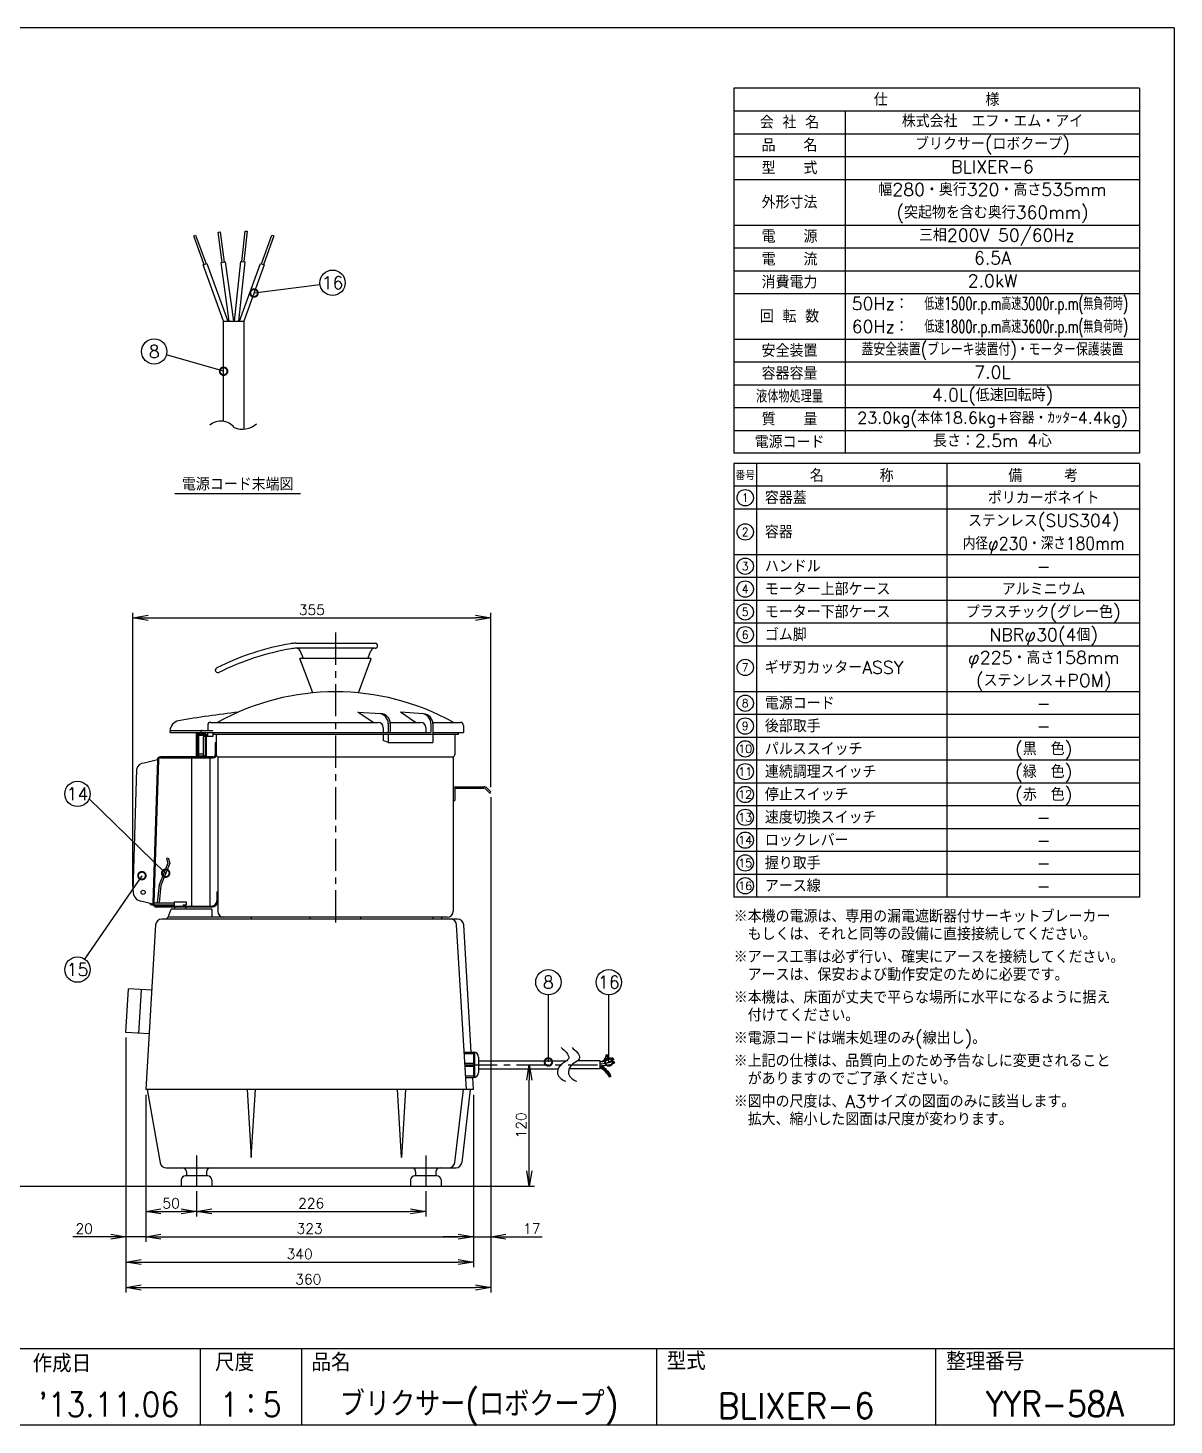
# Model space of a CAD drawing. Extents: x 115 to 2025, y 0 to 1377.
# Drawn here: x 895 to 2025, y 0 to 1377 of the extents above; entities that cross this region are included whole.
import ezdxf
from ezdxf.enums import TextEntityAlignment as Align

# ---------------------------------------------------------------- set-up
doc = ezdxf.new("R2010")
doc.units = 0
doc.header["$PDMODE"] = 3
doc.linetypes.add('CENTER', pattern=[50.8, 31.75, -6.35, 6.35, -6.35])
doc.layers.get('0').update_dxf_attribs({"linetype": 'CONTINUOUS'})
doc.layers.get('DEFPOINTS').update_dxf_attribs({"linetype": 'CONTINUOUS'})
for name, color, linetype in [('DANMEN', 7, 'CONTINUOUS'), ('SIYOU', 7, 'CONTINUOUS'), ('SUNPOU', 7, 'CONTINUOUS'), ('WAKU', 7, 'CONTINUOUS')]:
    doc.layers.add(name, color=color, linetype=linetype)
doc.styles.get("Standard").update_dxf_attribs({"font": 'romans.shx', "bigfont": 'extfont.shx'})
doc.dimstyles.get("Standard").update_dxf_attribs({"dimscale": 5, "dimtxt": 2, "dimasz": 3, "dimexe": 1, "dimexo": 1, "dimgap": 0.6, "dimtad": 3, "dimdec": 0, "dimzin": 0, "dimdsep": 46, "dimtxsty": 'STANDARD', "dimblk1": 'OPEN', "dimblk2": 'OPEN', "dimsah": 1, "dimcen": 1.5, "dimadec": 0, "dimazin": 0, "dimtfac": 1, "dimtdec": 0, "dimtmove": 0, "dimatfit": 0, "dimldrblk": 'DOTSMALL', "dimfxl": 1, "dimtvp": 1, "dimtolj": 1, "dimtzin": 0, "dimarcsym": 0})

# ---------------------------------------------------------------- blocks, each defined once
blk = doc.blocks.new('_DotSmall')
at = {"color": 0, "linetype": 'ByBlock', "const_width": 0.5}
blk.add_lwpolyline([(-0.0625, 0, 1), (0.0625, 0, 1)], format="xyb", close=True, dxfattribs=at)
blk = doc.blocks.new('_OPEN')
at = {"color": 0, "linetype": 'ByBlock'}
for p, q in [((-1, 0.167), (0, 0)), ((0, 0), (-1, -0.167)), ((0, 0), (-1, 0))]:
    blk.add_line(p, q, dxfattribs=at)
blk = doc.blocks.new('*D6')
at = {"layer": 'DEFPOINTS', "color": 0}
for p in [(1011.5, 330.3), (1061.5, 235.3), (1061.5, 210.3)]:
    blk.add_point(p, dxfattribs=at)
at = {"layer": 'SUNPOU', "color": 0, "lineweight": -2}
for p, q in [((1011.5, 325.3), (1011.5, 205.3)), ((1061.5, 230.3), (1061.5, 205.3)), ((1026.5, 210.3), (1046.5, 210.3))]:
    blk.add_line(p, q, dxfattribs=at)
at = {"layer": 'SUNPOU', "color": 0, "lineweight": -2, "xscale": 15, "yscale": 15, "zscale": 15, "rotation": 180}
blk.add_blockref('_OPEN', (1011.5, 210.3), dxfattribs=at)
at = {"layer": 'SUNPOU', "color": 0, "lineweight": -2, "xscale": 15, "yscale": 15, "zscale": 15}
blk.add_blockref('_OPEN', (1061.5, 210.3), dxfattribs=at)
at = {"layer": 'SUNPOU', "color": 0, "insert": (1036.5, 218.3), "char_height": 10, "attachment_point": 5}
blk.add_mtext('\\A1;50', dxfattribs=at)
blk = doc.blocks.new('*D7')
at = {"layer": 'DEFPOINTS', "color": 0}
for p in [(1061.5, 235.3), (1287.5, 235.3), (1287.5, 210.3)]:
    blk.add_point(p, dxfattribs=at)
at = {"layer": 'SUNPOU', "color": 0, "lineweight": -2}
for p, q in [((1061.5, 230.3), (1061.5, 205.3)), ((1287.5, 230.3), (1287.5, 205.3)), ((1076.5, 210.3), (1272.5, 210.3))]:
    blk.add_line(p, q, dxfattribs=at)
at = {"layer": 'SUNPOU', "color": 0, "lineweight": -2, "xscale": 15, "yscale": 15, "zscale": 15, "rotation": 180}
blk.add_blockref('_OPEN', (1061.5, 210.3), dxfattribs=at)
at = {"layer": 'SUNPOU', "color": 0, "lineweight": -2, "xscale": 15, "yscale": 15, "zscale": 15}
blk.add_blockref('_OPEN', (1287.5, 210.3), dxfattribs=at)
at = {"layer": 'SUNPOU', "color": 0, "insert": (1174.5, 218.3), "char_height": 10, "attachment_point": 5}
blk.add_mtext('\\A1;226', dxfattribs=at)
blk = doc.blocks.new('*D8')
at = {"layer": 'DEFPOINTS', "color": 0}
for p in [(991.9, 386.6), (1011.5, 330.3), (1011.5, 185.3)]:
    blk.add_point(p, dxfattribs=at)
at = {"layer": 'SUNPOU', "color": 0, "lineweight": -2}
for p, q in [((991.9, 381.6), (991.9, 180.3)), ((1011.5, 325.3), (1011.5, 180.3)), ((976.9, 185.3), (939.7, 185.3)), ((1011.5, 185.3), (991.9, 185.3)), ((1026.5, 185.3), (1041.5, 185.3))]:
    blk.add_line(p, q, dxfattribs=at)
at = {"layer": 'SUNPOU', "color": 0, "lineweight": -2, "xscale": 15, "yscale": 15, "zscale": 15}
blk.add_blockref('_OPEN', (991.9, 185.3), dxfattribs=at)
at = {"layer": 'SUNPOU', "color": 0, "lineweight": -2, "xscale": 15, "yscale": 15, "zscale": 15, "rotation": 180}
blk.add_blockref('_OPEN', (1011.5, 185.3), dxfattribs=at)
at = {"layer": 'SUNPOU', "color": 0, "insert": (950.8, 193.3), "char_height": 10, "attachment_point": 5}
blk.add_mtext('\\A1;20', dxfattribs=at)
blk = doc.blocks.new('*D9')
at = {"layer": 'DEFPOINTS', "color": 0}
for p in [(1011.5, 330.3), (1334.5, 330.3), (1334.5, 185.3)]:
    blk.add_point(p, dxfattribs=at)
at = {"layer": 'SUNPOU', "color": 0, "lineweight": -2}
for p, q in [((1011.5, 325.3), (1011.5, 180.3)), ((1334.5, 325.3), (1334.5, 180.3)), ((1026.5, 185.3), (1319.5, 185.3))]:
    blk.add_line(p, q, dxfattribs=at)
at = {"layer": 'SUNPOU', "color": 0, "lineweight": -2, "xscale": 15, "yscale": 15, "zscale": 15, "rotation": 180}
blk.add_blockref('_OPEN', (1011.5, 185.3), dxfattribs=at)
at = {"layer": 'SUNPOU', "color": 0, "lineweight": -2, "xscale": 15, "yscale": 15, "zscale": 15}
blk.add_blockref('_OPEN', (1334.5, 185.3), dxfattribs=at)
at = {"layer": 'SUNPOU', "color": 0, "insert": (1173, 193.3), "char_height": 10, "attachment_point": 5}
blk.add_mtext('\\A1;323', dxfattribs=at)
blk = doc.blocks.new('*D10')
at = {"layer": 'DEFPOINTS', "color": 0}
for p in [(1351.5, 623.5), (1334.5, 330.3), (1351.5, 185.3)]:
    blk.add_point(p, dxfattribs=at)
at = {"layer": 'SUNPOU', "color": 0, "lineweight": -2}
for p, q in [((1351.5, 618.5), (1351.5, 180.3)), ((1334.5, 325.3), (1334.5, 180.3)), ((1319.5, 185.3), (1304.5, 185.3)), ((1334.5, 185.3), (1351.5, 185.3)), ((1366.5, 185.3), (1402.3, 185.3))]:
    blk.add_line(p, q, dxfattribs=at)
at = {"layer": 'SUNPOU', "color": 0, "lineweight": -2, "xscale": 15, "yscale": 15, "zscale": 15}
blk.add_blockref('_OPEN', (1334.5, 185.3), dxfattribs=at)
at = {"layer": 'SUNPOU', "color": 0, "lineweight": -2, "xscale": 15, "yscale": 15, "zscale": 15, "rotation": 180}
blk.add_blockref('_OPEN', (1351.5, 185.3), dxfattribs=at)
at = {"layer": 'SUNPOU', "color": 0, "insert": (1391.9, 193.3), "char_height": 10, "attachment_point": 5}
blk.add_mtext('\\A1;17', dxfattribs=at)
blk = doc.blocks.new('*D11')
at = {"layer": 'DEFPOINTS', "color": 0}
for p in [(991.9, 386.6), (1334.5, 330.3), (1334.5, 160.3)]:
    blk.add_point(p, dxfattribs=at)
at = {"layer": 'SUNPOU', "color": 0, "lineweight": -2}
for p, q in [((991.9, 381.6), (991.9, 155.3)), ((1334.5, 325.3), (1334.5, 155.3)), ((1006.9, 160.3), (1319.5, 160.3))]:
    blk.add_line(p, q, dxfattribs=at)
at = {"layer": 'SUNPOU', "color": 0, "lineweight": -2, "xscale": 15, "yscale": 15, "zscale": 15, "rotation": 180}
blk.add_blockref('_OPEN', (991.9, 160.3), dxfattribs=at)
at = {"layer": 'SUNPOU', "color": 0, "lineweight": -2, "xscale": 15, "yscale": 15, "zscale": 15}
blk.add_blockref('_OPEN', (1334.5, 160.3), dxfattribs=at)
at = {"layer": 'SUNPOU', "color": 0, "insert": (1163.2, 168.3), "char_height": 10, "attachment_point": 5}
blk.add_mtext('\\A1;340', dxfattribs=at)
blk = doc.blocks.new('*D19')
at = {"layer": 'DEFPOINTS', "color": 0}
for p in [(1389.5, 354.8), (1389.5, 354.8), (1302.5, 235.3)]:
    blk.add_point(p, dxfattribs=at)
at = {"layer": 'SUNPOU', "color": 0, "lineweight": -2}
for p, q in [((1389.5, 250.3), (1389.5, 339.8)), ((1307.5, 235.3), (1394.5, 235.3))]:
    blk.add_line(p, q, dxfattribs=at)
at = {"layer": 'SUNPOU', "color": 0, "lineweight": -2, "xscale": 15, "yscale": 15, "zscale": 15}
for p, rotation in [((1389.5, 354.8), 90), ((1389.5, 235.3), 270)]:
    blk.add_blockref('_OPEN', p, dxfattribs=dict(at, rotation=rotation))
at = {"layer": 'SUNPOU', "color": 0, "insert": (1381.5, 295.1), "char_height": 10, "attachment_point": 5, "rotation": 90}
blk.add_mtext('\\A1;120', dxfattribs=at)
blk = doc.blocks.new('*D20')
at = {"layer": 'DEFPOINTS', "color": 0}
for p in [(1351.5, 623.5), (991.9, 386.6), (1351.5, 135.3)]:
    blk.add_point(p, dxfattribs=at)
at = {"layer": 'SUNPOU', "color": 0, "lineweight": -2}
for p, q in [((1351.5, 618.5), (1351.5, 130.3)), ((991.9, 381.6), (991.9, 130.3)), ((1006.9, 135.3), (1336.5, 135.3))]:
    blk.add_line(p, q, dxfattribs=at)
at = {"layer": 'SUNPOU', "color": 0, "lineweight": -2, "xscale": 15, "yscale": 15, "zscale": 15, "rotation": 180}
blk.add_blockref('_OPEN', (991.9, 135.3), dxfattribs=at)
at = {"layer": 'SUNPOU', "color": 0, "lineweight": -2, "xscale": 15, "yscale": 15, "zscale": 15}
blk.add_blockref('_OPEN', (1351.5, 135.3), dxfattribs=at)
at = {"layer": 'SUNPOU', "color": 0, "insert": (1171.7, 143.3), "char_height": 10, "attachment_point": 5}
blk.add_mtext('\\A1;360', dxfattribs=at)
blk = doc.blocks.new('*D24')
at = {"layer": 'DEFPOINTS', "color": 0}
for p in [(1351.5, 795.3), (1351.5, 623.5), (998.9, 525.7)]:
    blk.add_point(p, dxfattribs=at)
at = {"layer": 'SUNPOU', "color": 0, "lineweight": -2}
for p, q in [((998.9, 530.7), (998.9, 800.3)), ((1351.5, 628.5), (1351.5, 800.3)), ((1013.9, 795.3), (1336.5, 795.3))]:
    blk.add_line(p, q, dxfattribs=at)
at = {"layer": 'SUNPOU', "color": 0, "lineweight": -2, "xscale": 15, "yscale": 15, "zscale": 15, "rotation": 180}
blk.add_blockref('_OPEN', (998.9, 795.3), dxfattribs=at)
at = {"layer": 'SUNPOU', "color": 0, "lineweight": -2, "xscale": 15, "yscale": 15, "zscale": 15}
blk.add_blockref('_OPEN', (1351.5, 795.3), dxfattribs=at)
at = {"layer": 'SUNPOU', "color": 0, "insert": (1175.2, 803.3), "char_height": 10, "attachment_point": 5}
blk.add_mtext('\\A1;355', dxfattribs=at)

msp = doc.modelspace()

# ---------------------------------------------------------------- linework, layer by layer
at = {"color": 2, "linetype": 'CENTER'}
for p, q in [((1198.5, 780.8), (1198.5, 492.8)), ((1326.2, 354.8), (1456.7, 354.8)), ((1061.5, 265.3), (1061.5, 235.3)), ((1287.5, 265.3), (1287.5, 235.3))]:
    msp.add_line(p, q, dxfattribs=at)
at = {"color": 2}
for p, q in [((1159.5, 770.3), (1237.5, 770.3)), ((1237.5, 765.3), (1159.5, 765.3)), ((1166.8, 755.3), (1163.6, 762.9)), ((1230.3, 755.3), (1233.4, 762.9)), ((1176, 721.3), (1163.5, 755.3)), ((1233.5, 755.3), (1163.5, 755.3)), ((1221, 721.3), (1233.5, 755.3)), ((1220.5, 702.3), (1243.2, 700.9)), ((1235.5, 692.3), (1220.5, 702.3)), ((1285.2, 700.8), (1262.5, 702.3)), ((1277.5, 692.3), (1262.5, 702.3)), ((1072.5, 689.3), (1072.5, 684.3)), ((1075.5, 692.3), (1240.5, 692.3)), ((1250.5, 691.1), (1250.5, 682.3)), ((1252.4, 692.3), (1282.5, 692.3)), ((1252.5, 691), (1252.5, 682.3)), ((1292.5, 691), (1292.5, 682.3)), ((1294.4, 692.3), (1321.5, 692.3)), ((1294.5, 690.8), (1294.5, 672.3)), ((1324.5, 689.3), (1324.5, 682.3)), ((1035.5, 684.3), (1077.5, 684.3)), ((1035.5, 682.3), (1035.5, 684)), ((1035.5, 682.3), (1292.5, 682.3)), ((1061, 681.3), (1061, 658.3)), ((1061, 681.3), (1070, 681.3)), ((1062, 680.3), (1062, 659.3)), ((1062, 680.3), (1072.5, 680.3)), ((1063.5, 680.3), (1063.5, 659.3)), ((1072.5, 679.3), (1063.5, 679.3)), ((1077.5, 678.3), (1068, 678.3)), ((1068, 678.3), (1068, 659.3)), ((1070, 681.3), (1070, 680.3)), ((1070, 678.3), (1070, 659.3)), ((1071, 678.3), (1071, 658.3)), ((1072.5, 679.3), (1072.5, 682.3)), ((1077.5, 682.3), (1077.5, 678.3)), ((1319.5, 680.3), (1077.5, 680.3)), ((1081, 680.3), (1081, 660.3)), ((1245.5, 687.3), (1245.5, 682.3)), ((1245.5, 680.3), (1245.5, 674.3)), ((1250.5, 680.3), (1250.5, 672.3)), ((1287.5, 687.3), (1287.5, 682.3)), ((1294.5, 682.3), (1324.5, 682.3)), ((1316, 680.3), (1316, 660.3)), ((1319.5, 682.3), (1319.5, 680.3)), ((1063.5, 661.3), (1068, 661.3)), ((1080, 672.3), (1081, 672.3)), ((1080, 672.3), (1080, 660.3)), ((1250.5, 672.3), (1245.5, 674.3)), ((1250.5, 672.3), (1294.5, 672.3)), ((1022.9, 655.3), (1009.9, 652.1)), ((1022.9, 655.5), (1018.4, 514.5)), ((1023.9, 655.4), (1019.4, 514.5)), ((1078, 658.3), (1025.9, 658.3)), ((1025.9, 657.3), (1078, 657.3)), ((1056.5, 657.3), (1056.5, 511.3)), ((1062, 659.3), (1070, 659.3)), ((1074.5, 657.3), (1074.5, 511.3)), ((1082.5, 658.3), (1082.5, 506.3)), ((1083, 658.3), (1314, 658.3)), ((1314.5, 658.3), (1314.5, 506.3)), ((1002.3, 645.9), (998.9, 526.2)), ((1314.5, 628.8), (1344.7, 628.8)), ((1316, 627.3), (1344.7, 627.3)), ((1316, 627.3), (1316, 615.3)), ((1350.3, 623), (1346.8, 626.5)), ((1351.3, 624.1), (1347.9, 627.5)), ((1314.5, 615.3), (1316, 615.3)), ((1033.2, 553.6), (1024.6, 532.1)), ((1035.3, 553.5), (1026.5, 531.6)), ((1031.8, 558), (1033.7, 558.7)), ((1031.8, 558), (1033.2, 553.6)), ((1033.7, 558.7), (1035.3, 553.5)), ((1024.6, 532.1), (1022.7, 514.3)), ((1026.5, 531.6), (1024.7, 514.3)), ((1081.5, 525.3), (1081.5, 516.3)), ((1081.5, 525.3), (1082.5, 525.3)), ((1018.6, 513), (1006.5, 516)), ((1017.4, 512.3), (1019, 512.3)), ((1019.4, 514.3), (1039.4, 514.3)), ((1020.2, 512.3), (1039.4, 512.3)), ((1022.4, 511.3), (1076.5, 511.3)), ((1076.5, 510.3), (1022.4, 510.3)), ((1039.4, 515.3), (1039.4, 512.3)), ((1039.4, 515.3), (1051.4, 515.3)), ((1039.4, 512.3), (1039.6, 511.3)), ((1039.8, 510.3), (1040.2, 508.3)), ((1048.4, 512.3), (1048.4, 511.3)), ((1048.4, 512.3), (1051.4, 512.3)), ((1050.9, 510.3), (1050.5, 508.3)), ((1051.4, 515.3), (1051.4, 512.3)), ((1318.9, 498.3), (1027.2, 498.3)), ((1031.5, 498.3), (1033.5, 500.3)), ((1033.5, 500.3), (1036.5, 508.3)), ((1308.5, 500.3), (1033.5, 500.3)), ((1076.5, 508.3), (1036.5, 508.3)), ((1076.5, 508.3), (1076.5, 500.3)), ((1115.5, 500.3), (1115.5, 498.3)), ((1173.5, 498.3), (1173.5, 500.3)), ((1223.5, 498.3), (1223.5, 500.3)), ((1294.5, 500.3), (1294.5, 498.3)), ((1303, 500.3), (1303, 498.3)), ((1021.2, 492.7), (1011.5, 330.3)), ((1327.5, 330.3), (1317.9, 492.7)), ((1332.3, 367.3), (1324.9, 492.7)), ((991.9, 386.6), (994.4, 429.5)), ((1017.4, 428.2), (994.4, 429.5)), ((1004.8, 385.8), (1007.4, 428.8)), ((1014.8, 385.2), (991.9, 386.6)), ((1325.4, 367.3), (1334.5, 367.3)), ((1325.5, 365.8), (1334.5, 365.8)), ((1334.5, 367.3), (1334.5, 342.3)), ((1335.5, 367.2), (1335.5, 342.4)), ((1339.5, 362.3), (1339.5, 347.3)), ((1339.5, 358.8), (1426.2, 358.8)), ((1459.2, 358.8), (1437, 358.8)), ((1459.2, 350.8), (1459.2, 358.8)), ((1465, 363.1), (1467, 362.8)), ((1471.4, 359.4), (1470.3, 361.1)), ((1326.1, 356.3), (1334.5, 356.3)), ((1326.3, 353.3), (1334.5, 353.3)), ((1339.5, 350.8), (1417.9, 350.8)), ((1459.2, 350.8), (1428.7, 350.8)), ((1461, 350.8), (1459.2, 352.6)), ((1468.6, 344.5), (1459.3, 353.8)), ((1469.2, 345.2), (1461.7, 352.8)), ((1467.8, 344), (1467.3, 344.5)), ((1469.4, 345), (1467.6, 344)), ((1472, 355.9), (1471.4, 357.8)), ((1326.9, 343.8), (1334.5, 343.8)), ((1326.9, 342.3), (1334.5, 342.3)), ((1334.5, 330.3), (1333.8, 342.3)), ((1334.5, 330.5), (1334.5, 330.3)), ((1334.5, 330.3), (1011.5, 330.3)), ((1013, 330.3), (1025.7, 258.3)), ((1111.5, 330.3), (1115.5, 263.3)), ((1115.5, 263.3), (1119.5, 330.3)), ((1263.5, 263.3), (1259.5, 330.3)), ((1267.5, 330.3), (1263.5, 263.3)), ((1316.1, 258.6), (1324.5, 330.3)), ((1323.2, 258.6), (1331.5, 330.3)), ((1031.6, 253.3), (1317.2, 253.3)), ((1051.5, 249.3), (1051.5, 245.3)), ((1071.5, 249.3), (1071.5, 245.3)), ((1277.5, 249.3), (1277.5, 245.3)), ((1297.5, 249.3), (1297.5, 245.3)), ((1046.5, 241.3), (1046.5, 235.3)), ((1046.5, 235.3), (1076.5, 235.3)), ((1072.5, 245.3), (1050.5, 245.3)), ((1076.5, 241.3), (1076.5, 235.3)), ((1272.5, 241.3), (1272.5, 235.3)), ((1272.5, 235.3), (1302.5, 235.3)), ((1298.5, 245.3), (1276.5, 245.3)), ((1302.5, 241.3), (1302.5, 235.3))]:
    msp.add_line(p, q, dxfattribs=at)
msp.add_circle((1008.9, 524.8), 2, dxfattribs=at)
for centre, radius, start, end in [((1198.5, 511.4), 262.2, 99.6784, 116.5296), ((1198.5, 511.4), 257.2, 99.7846, 116.5296), ((1159.5, 740.3), 30, 90, 99.6784), ((1159.9, 735.3), 30, 90, 99.7846), ((1160, 761.3), 4, 22.5791, 90), ((1237.1, 761.3), 4, 90, 157.4209), ((1237.5, 767.8), 2.5, 270, 90), ((1082.5, 743.8), 2.5, 116.5296, 296.5296), ((1198.5, 483.1), 239.3, 60.9997, 119.0003), ((1198.5, -172.6), 880.1, 96.2464, 100.1272), ((1045.5, 684), 10, 100.1272, 180), ((1075.5, 689.3), 3, 90, 180), ((1240.5, 687.3), 5, 0, 90), ((1240.5, 691.1), 10, 0, 86.4237), ((1242.5, 690.9), 10, 0, 86.4237), ((1282.5, 687.3), 5, 0, 90), ((1282.5, 691), 10, 0, 86.1859), ((1284.5, 690.8), 10, 0, 86.1859), ((1321.5, 689.3), 3, 0, 90), ((1067.5, 682.3), 2, 90, 180), ((1009.4, 645.1), 7.08, 85.4786, 173.6934), ((1025.9, 655.3), 3, 90, 177.5319), ((1025.9, 655.3), 2, 90, 177.5319), ((1078, 660.3), 2, 270, 0), ((1078, 660.3), 3, 270, 0), ((1083, 660.3), 2, 180, 270), ((1314, 660.3), 2, 270, 0), ((1344.7, 624.3), 4.5, 45, 90), ((1344.7, 624.3), 3, 45, 90), ((1350.8, 623.5), 0.75, 225, 45), ((1008.9, 525.7), 10, 177.5319, 256.025), ((1017.4, 514.3), 2, 195.76, 270), ((1022.4, 514.3), 4, 177.5319, 270), ((1022.4, 514.3), 3, 177.5319, 270), ((1076.5, 516.3), 5, 270, 0), ((1076.5, 516.3), 6, 270, 0), ((1027.2, 492.3), 6, 90, 176.5936), ((1088.5, 506.3), 6, 180, 270), ((1308.5, 506.3), 6, 270, 0), ((1311.9, 492.3), 6, 3.4064, 90), ((1318.9, 492.3), 6, 3.4064, 90), ((1334.5, 362.3), 5, 0, 90), ((1459.2, 363.7), 5.88, 270.5533, 353.678), ((1459.2, 378.2), 20.4, 270, 302.786), ((1459.2, 378.2), 22.4, 270, 302.786), ((1459.2, 363.7), 6.02, 353.678, 9.5511), ((1459.2, 363.7), 7.88, 321.0176, 353.678), ((1459.2, 363.7), 6.45, 353.678, 9.5511), ((1459.2, 363.7), 6.88, 353.678, 9.5511), ((1459.2, 363.7), 7.31, 353.678, 9.5511), ((1459.2, 363.7), 7.75, 353.678, 9.5511), ((1459.2, 378.2), 20.5, 302.786, 308.3211), ((1459.2, 378.2), 21, 302.786, 308.3211), ((1459.2, 378.2), 21.4, 302.786, 308.3211), ((1459.2, 378.2), 21.8, 302.786, 308.3211), ((1459.2, 378.2), 22.3, 302.786, 308.3211), ((1459.2, 393.7), 38, 288.7146, 291.8246), ((1334.5, 347.3), 5, 270, 0), ((1459.2, 393.7), 37.8, 270, 288.7146), ((1459.2, 393.7), 39.8, 270, 288.7146), ((1450.1, 333.6), 20.4, 30.5256, 63.3116), ((1450.1, 333.6), 22.4, 30.5256, 64.5667), ((1450.1, 333.6), 21.4, 24.9904, 30.5256), ((1450.1, 333.6), 21.8, 24.9904, 30.5256), ((1450.1, 333.6), 22.3, 24.9904, 30.5256), ((1459.2, 393.7), 38.4, 288.7146, 291.8246), ((1459.2, 393.7), 38.8, 288.7146, 291.8246), ((1459.2, 393.7), 39.3, 288.7146, 291.8246), ((1459.2, 393.7), 39.7, 288.7146, 291.8246), ((1450.1, 333.6), 20.5, 24.9904, 30.5256), ((1450.1, 333.6), 21, 24.9904, 30.5256), ((1031.6, 259.3), 6, 189.9443, 270), ((1047.5, 249.3), 4, 0, 90), ((1075.5, 249.3), 4, 90, 180), ((1273.5, 249.3), 4, 0, 90), ((1301.5, 249.3), 4, 90, 180), ((1310.1, 259.3), 6, 270, 353.3333), ((1317.2, 259.3), 6, 270, 353.3333), ((1050.5, 241.3), 4, 90, 180), ((1072.5, 241.3), 4, 0, 90), ((1276.5, 241.3), 4, 90, 180), ((1298.5, 241.3), 4, 0, 90)]:
    msp.add_arc(centre, radius, start, end, dxfattribs=at)
for points in [[(1420.8, 371.8), (1424.1, 369), (1433.3, 360.8), (1419.3, 355.9), (1415.2, 344.5), (1422.1, 339.9), (1425.5, 338.5)], [(1431.6, 371.8), (1434.8, 369), (1444, 360.8), (1430.1, 355.9), (1426, 344.5), (1432.9, 339.9), (1436.3, 338.5)]]:
    msp.add_open_spline(points, degree=3, knots=[0, 0, 0, 0, 12.734059, 23.503105, 32.594306, 43.454324, 43.454324, 43.454324, 43.454324], dxfattribs=at)
at = {"layer": 'DANMEN', "color": 2}
for p, q in [((1058.7, 1171.8), (1060.6, 1172.5)), ((1069, 1143.4), (1058.7, 1171.8)), ((1060.6, 1172.5), (1070.9, 1144.1)), ((1082.7, 1175.6), (1084.7, 1175.9)), ((1086.8, 1145.7), (1082.7, 1175.6)), ((1084.7, 1175.9), (1088.8, 1145.9)), ((1106.2, 1146.6), (1109.3, 1176.6)), ((1111.3, 1176.4), (1108.2, 1146.4)), ((1109.3, 1176.6), (1111.3, 1176.4)), ((1125.5, 1144.1), (1135.8, 1172.5)), ((1137.7, 1171.8), (1127.4, 1143.4)), ((1135.8, 1172.5), (1137.7, 1171.8)), ((1068.1, 1143.1), (1071.8, 1144.5)), ((1088.2, 1087.8), (1068.1, 1143.1)), ((1071.8, 1144.5), (1092.4, 1087.8)), ((1085.8, 1145.5), (1089.8, 1146.1)), ((1093.7, 1087.8), (1085.8, 1145.5)), ((1089.8, 1146.1), (1097.8, 1087.8)), ((1099, 1087.8), (1105.2, 1146.7)), ((1109.2, 1146.3), (1103, 1087.8)), ((1103.9, 1087.8), (1124.5, 1144.5)), ((1105.2, 1146.7), (1109.2, 1146.3)), ((1128.3, 1143.1), (1108.2, 1087.8)), ((1124.5, 1144.5), (1128.3, 1143.1)), ((1088.2, 989), (1088.2, 1087.8)), ((1088.2, 1087.8), (1108.2, 1087.8)), ((1108.2, 1087.8), (1108.2, 981.2)), ((421.1, 235.3), (1348.6, 235.3))]:
    msp.add_line(p, q, dxfattribs=at)
for centre, radius, start, end in [((1085.6, 973), 16.3, 37.1256, 132.0711), ((1106.6, 1001.6), 20.4, 246.9296, 313.0785)]:
    msp.add_arc(centre, radius, start, end, dxfattribs=at)
at = {"layer": 'SIYOU', "color": 6}
for p, q in [((1991, 1317.5), (1591, 1317.5)), ((1591, 1317.5), (1591, 957.5)), ((1991, 1317.5), (1991, 957.5)), ((1991, 957.5), (1591, 957.5)), ((1591, 947.5), (1591, 520)), ((1991, 947.5), (1591, 947.5)), ((1991, 947.5), (1991, 520)), ((1991, 520), (1591, 520))]:
    msp.add_line(p, q, dxfattribs=at)
at = {"layer": 'SIYOU', "color": 7}
for p, q in [((1591, 1295), (1991, 1295)), ((1701, 1295), (1701, 957.5)), ((1591, 1272.5), (1991, 1272.5)), ((1591, 1250), (1991, 1250)), ((1591, 1227.5), (1991, 1227.5)), ((1591, 1182.5), (1991, 1182.5)), ((1591, 1160), (1991, 1160)), ((1591, 1137.5), (1991, 1137.5)), ((1591, 1115), (1991, 1115)), ((1591, 1070), (1991, 1070)), ((1591, 1047.5), (1991, 1047.5)), ((1591, 1025), (1991, 1025)), ((1591, 1002.5), (1991, 1002.5)), ((1591, 980), (1991, 980)), ((1613.5, 947.5), (1613.5, 520)), ((1801, 947.5), (1801, 520)), ((1991, 925), (1591, 925)), ((1991, 902.5), (1591, 902.5)), ((1991, 857.5), (1591, 857.5)), ((1991, 835), (1591, 835)), ((1991, 812.5), (1591, 812.5)), ((1991, 790), (1591, 790)), ((1991, 767.5), (1591, 767.5)), ((1991, 722.5), (1591, 722.5)), ((1991, 700), (1591, 700)), ((1991, 677.5), (1591, 677.5)), ((1991, 655), (1591, 655)), ((1991, 632.5), (1591, 632.5)), ((1991, 610), (1591, 610)), ((1991, 587.5), (1591, 587.5)), ((1991, 565), (1591, 565)), ((1991, 542.5), (1591, 542.5))]:
    msp.add_line(p, q, dxfattribs=at)
at = {"layer": 'SIYOU', "color": 1}
msp.add_line((1164, 917.4), (1040.2, 917.4), dxfattribs=at)
at = {"layer": 'SIYOU'}
for centre in [(1602.3, 913.7), (1602.3, 880), (1602.3, 846.2), (1602.3, 823.7), (1602.3, 801.2), (1602.3, 778.7), (1602.3, 746.4), (1602.3, 711.2), (1602.3, 688.7), (1602.3, 666.2), (1602.3, 643.7), (1602.3, 621.2), (1602.3, 598.7), (1602.3, 576.2), (1602.3, 553.7), (1602.3, 531.2)]:
    msp.add_circle(centre, 8.04, dxfattribs=at)
at = {"layer": 'SUNPOU'}
for centre in [(1195.6, 1125.6), (1019.8, 1057.9), (944.2, 621.8), (944.2, 448.6), (1408.3, 436.2), (1467.9, 436.2)]:
    msp.add_circle(centre, 12.5, dxfattribs=at)
at = {"layer": 'WAKU', "color": 6}
for p, q in [((2025, 1376.8), (115, 1376.8)), ((2025, 1376.8), (2025, 0)), ((115, 75), (2025, 75)), ((115, 0), (2025, 0))]:
    msp.add_line(p, q, dxfattribs=at)
at = {"layer": 'WAKU', "color": 7}
for p, q in [((1065, 75), (1065, 0)), ((1165, 75), (1165, 0)), ((1515, 75), (1515, 0)), ((1790, 75), (1790, 0))]:
    msp.add_line(p, q, dxfattribs=at)

# ---------------------------------------------------------------- texts
at = {"layer": 'SIYOU'}
for s, p in [('仕\u3000\u3000\u3000\u3000\u3000\u3000\u3000様', (1791, 1306.2)), ('会 社 名', (1646, 1283.8)), ('品\u3000\u3000名', (1646, 1261.2)), ('型\u3000\u3000式', (1646, 1238.8)), ('外形寸法', (1646, 1205)), ('電\u3000\u3000源', (1646, 1171.2)), ('電\u3000\u3000流', (1646, 1148.8)), ('消費電力', (1646, 1126.2)), ('回 転 数', (1646, 1092.5)), ('安全装置', (1646, 1058.7)), ('容器容量', (1646, 1036.2)), ('質\u3000\u3000量', (1646, 991.2)), ('電源コード', (1646, 968.7))]:
    msp.add_text(s, height=12.5, dxfattribs=at).set_placement(p, align=Align.MIDDLE_CENTER)
at = {"layer": 'SIYOU', "color": 1}
for s, height, p in [('株式会社\u3000エフ・エム・アイ', 12.5, (1846, 1285)), ('ブリクサー(ロボクープ)', 12.5, (1846, 1262.5)), ('BLIXER-6', 12.5, (1846, 1240)), ('幅280・奥行320・高さ535mm', 12.5, (1846, 1217.5)), ('(突起物を含む奥行360mm)', 12.5, (1846, 1195)), (' 三相200V 50/60Hz', 12.5, (1846, 1172.5)), ('6.5A', 12.5, (1846, 1150)), ('2.0kW', 12.5, (1846, 1127.5)), ('7.0L', 12.5, (1846, 1037.5)), ('4.0L(低速回転時)', 12.5, (1846, 1015)), ('23.0kg(本体18.6kg+容器・ｶｯﾀｰ4.4kg)', 11.5, (1846, 992.5)), ('長さ：2.5m 4心', 12.5, (1846, 970)), ('ポリカーボネイト', 12.5, (1896.5, 913.7)), ('ステンレス(SUS304)', 12.5, (1896.5, 891.2)), ('-', 12.5, (1896.5, 846.2)), ('アルミニウム', 12.5, (1896.5, 823.7)), ('プラスチック(グレー色)', 12.5, (1896, 801.2)), ('NBRφ30(4個)', 12.5, (1896.5, 778.7)), ('φ225・高さ158mm', 12.5, (1896.5, 756.2)), ('(ステンレス+POM)', 12.5, (1896.5, 733.7)), ('-', 12.5, (1896.5, 711.2)), ('(黒\u3000色)', 12.5, (1896.5, 666.2)), ('-', 12.5, (1896.5, 688.7)), ('(緑\u3000色)', 12.5, (1896.5, 643.7)), ('(赤\u3000色)', 12.5, (1896.5, 621.2)), ('-', 12.5, (1896.5, 598.7)), ('-', 12.5, (1896.5, 576.2)), ('-', 12.5, (1896.5, 553.7)), ('-', 12.5, (1896.5, 531.2))]:
    msp.add_text(s, height=height, dxfattribs=at).set_placement(p, align=Align.MIDDLE_CENTER)
for s, p in [('50Hz：', (1707.3, 1105)), ('60Hz：', (1707.3, 1082.5))]:
    msp.add_text(s, height=12.5, dxfattribs=at).set_placement(p, align=Align.MIDDLE_LEFT)
for s, width, p in [('低速1500r.p.m高速3000r.p.m(無負荷時)', 0.65, (1879.2, 1105)), ('低速1800r.p.m高速3600r.p.m(無負荷時)', 0.65, (1879.2, 1082.5)), ('蓋安全装置(ブレーキ装置付)・モーター保護装置', 0.85, (1846, 1060)), ('内径φ230・深さ180mm', 0.9, (1896.5, 868.7))]:
    msp.add_text(s, height=12.5, dxfattribs=dict(at, width=width)).set_placement(p, align=Align.MIDDLE_CENTER)
at = {"layer": 'SIYOU', "width": 0.8}
msp.add_text('液体物処理量', height=12.5, dxfattribs=at).set_placement((1646, 1013.7), align=Align.MIDDLE_CENTER)
at = {"layer": 'SIYOU'}
for s, height, p in [('番号', 8.04, (1602.3, 936.2)), ('名\u3000\u3000\u3000\u3000称', 12.5, (1707.3, 936.2)), ('備\u3000\u3000\u3000考', 12.5, (1896, 936.2)), ('1', 8.04, (1602.3, 913.7)), ('2', 8.04, (1602.3, 880)), ('3', 8.04, (1602.3, 846.2)), ('4', 8.04, (1602.3, 823.7)), ('5', 8.04, (1602.3, 801.2)), ('6', 8.04, (1602.3, 778.7)), ('7', 8.04, (1602.3, 746.4)), ('8', 8.04, (1602.3, 711.2)), ('9', 8.04, (1602.3, 688.7)), ('10', 8.04, (1602.3, 666.2)), ('11', 8.04, (1602.3, 643.7)), ('12', 8.04, (1602.3, 621.2)), ('13', 8.04, (1602.3, 598.7)), ('14', 8.04, (1602.3, 576.2)), ('15', 8.04, (1602.3, 553.7)), ('16', 8.04, (1602.3, 531.2))]:
    msp.add_text(s, height=height, dxfattribs=at).set_placement(p, align=Align.MIDDLE)
at = {"layer": 'SIYOU', "color": 1}
msp.add_text('電源コード末端図', height=12.5, dxfattribs=at).set_placement((1102.1, 927.7), align=Align.MIDDLE)
at = {"layer": 'SIYOU'}
for s, p in [('容器蓋', (1621.7, 913.7)), ('容器', (1621.7, 880)), ('ハンドル', (1621.7, 846.2)), ('モーター上部ケース', (1621.7, 823.7)), ('モーター下部ケース', (1621.7, 801.2)), ('ゴム脚', (1621.7, 778.7)), ('ギザ刃カッターASSY', (1621.4, 746.4)), ('電源コード', (1621.7, 711.2)), ('後部取手', (1621.7, 688.7)), ('パルススイッチ', (1621.7, 666.2)), ('連続調理スイッチ', (1621.7, 643.7)), ('停止スイッチ', (1621.7, 621.2)), ('速度切換スイッチ', (1621.7, 598.7)), ('ロックレバー', (1621.7, 576.2)), ('握り取手', (1621.7, 553.7)), ('アース線', (1621.7, 531.2))]:
    msp.add_text(s, height=12.5, dxfattribs=at).set_placement(p, align=Align.MIDDLE_LEFT)
at = {"layer": 'SIYOU', "color": 1}
for s, p in [('※本機の電源は、専用の漏電遮断器付サーキットブレーカー', (1591, 495)), ('\u3000もしくは、それと同等の設備に直接接続してください。', (1591, 477.5)), ('※アース工事は必ず行い、確実にアースを接続してください。', (1591, 455)), ('\u3000アースは、保安および動作安定のために必要です。', (1591, 437.5)), ('※本機は、床面が丈夫で平らな場所に水平になるように据え', (1591, 415)), ('\u3000付けてください。', (1591, 397.5)), ('※電源コードは端末処理のみ(線出し)。', (1591, 375)), ('※上記の仕様は、品質向上のため予告なしに変更されること', (1591, 352.5)), ('\u3000がありますのでご了承ください。', (1591, 335)), ('※図中の尺度は、A3サイズの図面のみに該当します。', (1591, 312.5)), ('\u3000拡大、縮小した図面は尺度が変わります。', (1591, 295))]:
    msp.add_text(s, height=12.5, dxfattribs=at).set_placement(p)
at = {"layer": 'SUNPOU'}
for s, p in [('16', (1195.6, 1125.6)), ('8', (1019.8, 1057.9)), ('14', (944.2, 621.8)), ('15', (944.2, 448.6)), ('8', (1408.3, 436.2)), ('16', (1467.9, 436.2))]:
    msp.add_text(s, height=12.5, dxfattribs=at).set_placement(p, align=Align.MIDDLE)
at = {"layer": 'WAKU'}
for s, p in [('作成日', (900, 51.6)), ('尺度', (1079.8, 52.7)), ('品名', (1174.8, 52.7)), ('型式', (1524.9, 54)), ('整理番号', (1800.4, 53.6))]:
    msp.add_text(s, height=17.5, dxfattribs=at).set_placement(p)
at = {"layer": 'WAKU', "color": 1, "width": 0.9}
for s, height, p in [("'13.11.06", 24, (975, 8)), ('1：5', 24, (1115, 8)), ('YYR-58A', 25, (1907.5, 8))]:
    msp.add_text(s, height=height, dxfattribs=at).set_placement(p, align=Align.CENTER)
at = {"layer": 'WAKU', "color": 1}
for s, width, p in [('ブリクサー(ロボクープ)', 0.9, (1340, 18.7)), ('BLIXER-6', 0.95, (1652.5, 18.7))]:
    msp.add_text(s, height=25, dxfattribs=dict(at, width=width)).set_placement(p, align=Align.MIDDLE)

# ---------------------------------------------------------------- dimensions: what is measured, and where the dimension line sits
at = {"layer": 'SUNPOU'}
for base, p1, p2, text, picture, middle in [((1351.5, 795.3), (998.9, 525.7), (1351.5, 623.5), '355', '*D24', (1175.2, 803.3)), ((1334.5, 160.3), (991.9, 386.6), (1334.5, 330.3), '340', '*D11', (1163.2, 168.3))]:
    dim = msp.add_linear_dim(base=base, p1=p1, p2=p2, text=text, dimstyle='STANDARD', dxfattribs=at)
    dim.commit()
    dim.dimension.update_dxf_attribs({"geometry": picture, "text_midpoint": middle})
for base, p1, p2, picture, middle in [((1351.5, 135.3), (991.9, 386.6), (1351.5, 623.5), '*D20', (1171.7, 143.3)), ((1351.5, 185.3), (1334.5, 330.3), (1351.5, 623.5), '*D10', (1391.9, 193.3)), ((1061.5, 210.3), (1011.5, 330.3), (1061.5, 235.3), '*D6', (1036.5, 218.3)), ((1334.5, 185.3), (1011.5, 330.3), (1334.5, 330.3), '*D9', (1173, 193.3)), ((1287.5, 210.3), (1061.5, 235.3), (1287.5, 235.3), '*D7', (1174.5, 218.3))]:
    dim = msp.add_linear_dim(base=base, p1=p1, p2=p2, dimstyle='STANDARD', dxfattribs=at)
    dim.commit()
    dim.dimension.update_dxf_attribs({"geometry": picture, "text_midpoint": middle})
dim = msp.add_linear_dim(base=(1011.5, 185.3), p1=(991.9, 386.6), p2=(1011.5, 330.3), dimstyle='STANDARD', dxfattribs=at)
dim.commit()
dim.dimension.update_dxf_attribs({"geometry": '*D8', "text_midpoint": (950.8, 185.3), "dimtype": 160})
dim = msp.add_linear_dim(base=(1389.5201071, 354.8320926), p1=(1302.5324969, 235.3320926), p2=(1389.5201071, 354.8320926), angle=90, dimstyle='STANDARD', dxfattribs=at)
dim.commit()
dim.dimension.update_dxf_attribs({"geometry": '*D19', "text_midpoint": (1381.5201071, 295.0820926)})

# ---------------------------------------------------------------- leaders
for points in [[(1118.2, 1115.5), (1183.2, 1123.9)], [(1088.2, 1038.4), (1031.8, 1054.5)], [(1031.1, 543.7), (955.6, 616.8)], [(1007.7, 541.2), (951.2, 458.9)], [(1408.3, 357.6), (1408.3, 423.7)], [(1467.9, 357.6), (1467.9, 423.7)]]:
    msp.add_leader(points, dimstyle='STANDARD', dxfattribs=at)

doc.saveas('drawing.dxf')
